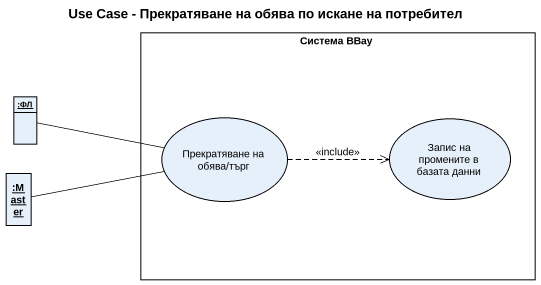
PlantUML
@startuml
title Use Case - Прекратяване на обява по искане на потребител
allowmixing
hide circle
hide empty members
rectangle "Система BBay" as Система_BBay {
  usecase "Прекратяване на обява/търг" as Прекратяване_на_обява_търг
  usecase "Запис на промените в базата данни" as Запис_на_промените_в_базата
}
object ":ФЛ" as ФЛ
object ":Master" as Master
ФЛ -right- Прекратяване_на_обява_търг
Прекратяване_на_обява_търг .right.> Запис_на_промените_в_базата : <<include>>
Master -right- Прекратяване_на_обява_търг
@enduml
